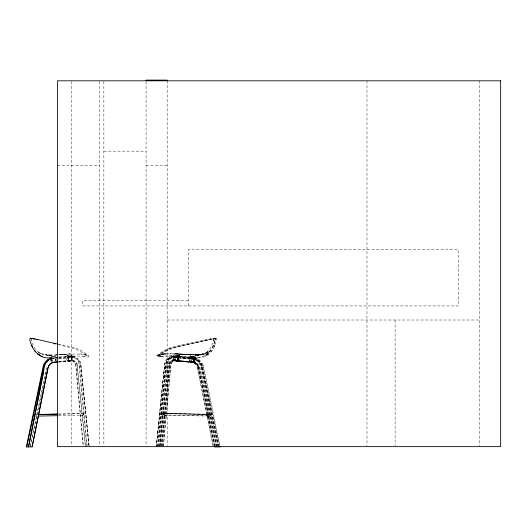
<?xml version="1.0" encoding="UTF-8"?>
<svg xmlns="http://www.w3.org/2000/svg" width="527" height="527" viewBox="0 0 527 527"><rect width="100%" height="100%" fill="white"/><g stroke="black" fill="none" stroke-linecap="round" stroke-linejoin="round"><path stroke-width="0.4" stroke-dasharray="2.63 1.98" d="M56.6 360.929L56.541 358.762M173.745 358.775L174.088 356.641L173.851 359.869L174.048 356.601L178.732 356.944L178.185 360.172L176.907 360.903M174.957 359.032L175.26 356.858L175.063 360.125L175.234 357.003M55.572 360.929L55.427 359.203L55.526 361.417M71.395 357.003L71.567 360.125L71.369 356.858L71.672 359.032M189.832 360.376L190.082 358.228L189.904 361.463C187.658 354.414 196.683 361.522 195.412 357.095L194.621 356.825M188.956 358.241L189.443 357.813L188.883 358.465L189.015 361.212L192.322 362.036L193.35 361.542L193.725 358.34L193.231 361.93L193.699 358.38L193.712 358.834M192.961 362.504C195.919 362.536 194.825 353.9 194.443 362.187C194.206 360.218 195.675 356.371 193.626 356.786M193.699 358.525L193.317 361.608M194.918 358.749L194.496 361.891L194.931 358.597L194.924 359.091M158.265 446.382L165.906 363.551A8.623 8.472 25.4 0 1 169.081 358.722L170.056 358.11A8.215 8.083 33.4 0 1 173.436 357.161M158.673 446.382L166.73 361.377A8.709 8.491 21.6 0 1 168.653 358.465L170.511 357.102A8.188 8.004 27.2 0 1 173.884 356.153L195.333 358.235M159.549 445.822L167.118 363.808A8.623 8.472 25.4 0 1 170.287 358.986L171.268 358.367A8.215 8.083 33.4 0 1 174.648 357.418M159.958 445.822L167.935 361.634A8.709 8.491 21.6 0 1 169.865 358.722L171.716 357.359A8.188 8.004 27.2 0 1 175.096 356.41L194.088 358.044M162.026 446.382L169.602 364.197A4.868 4.769 27 0 1 171.94 361.127A4.618 4.526 31.1 0 1 173.844 360.593L193.113 362.352A6.923 6.785 32.7 0 1 198.244 367.029L214.996 445.835M162.204 446.382L169.799 363.762A4.888 4.769 24.9 0 1 172.138 360.692A4.611 4.506 28.5 0 1 174.042 360.158L193.31 361.911A6.91 6.752 30 0 1 198.442 366.581L215.352 446.639M163.238 446.639L170.807 364.46A4.868 4.769 27 0 1 173.152 361.39A4.618 4.526 31.1 0 1 175.05 360.857L194.318 362.609M163.489 445.822L171.012 364.019A4.888 4.769 24.9 0 1 173.35 360.949A4.611 4.506 28.5 0 1 175.247 360.415L194.516 362.168A6.91 6.752 30 0 1 199.647 366.845L216.557 446.896M157.54 446.639L165.893 364.019L166.486 361.634A8.709 8.524 4.6 0 1 168.456 358.722L170.34 357.359A8.188 8.037 8.6 0 1 173.745 356.41L174.193 354.836M178.429 355.429L179.213 355.494L179.002 357.181L174.951 356.792L175.221 355.106L179.266 355.429M193.864 356.608L193.989 358.518L189.792 358.136L190.247 356.226L194.634 356.614M194.885 359.249L172.454 357.154A8.215 8.122 11.1 0 0 169.055 358.11L168.067 358.729A8.623 8.511 7.4 0 0 164.826 363.551L156.328 446.382L164.681 363.762L165.274 361.377A8.709 8.524 4.6 0 1 167.25 358.459L169.134 357.102A8.188 8.037 8.6 0 1 172.54 356.153L192.842 357.978A10.329 10.158 10.2 0 1 196.268 359.381M156.236 446.382L164.615 364.77M157.441 446.639L166.031 363.808A8.623 8.511 7.4 0 1 169.266 358.973M159.964 446.382L168.442 363.762A4.888 4.789 7.2 0 1 170.834 360.685A4.611 4.526 9.7 0 1 172.751 360.158L192.085 361.911A6.91 6.798 10.9 0 1 197.184 366.581L213.264 446.639M159.918 446.382L168.409 364.197A4.868 4.789 8.8 0 1 170.801 361.127A4.618 4.552 10.8 0 1 172.718 360.593L192.059 362.352A6.923 6.831 12.1 0 1 197.17 367.029M161.255 445.822L169.648 364.019A4.888 4.789 7.2 0 1 172.039 360.949A4.611 4.526 9.7 0 1 173.956 360.415L193.297 362.168M161.13 446.639L169.529 364.724M191.044 360.633L191.288 358.485L191.117 361.726L191.367 358.597L191.96 358.419M194.055 358.235L173.877 356.351M169.496 365.165L169.622 364.46A4.868 4.789 8.8 0 1 172.006 361.384A4.618 4.552 10.8 0 1 173.923 360.857L193.264 362.609M177.415 355.191C179.569 354.605 177.797 357.378 178.627 356.891M178.877 355.468C180.451 354.684 179.654 357.754 179.43 356.983C181.868 359.045 177.671 363.129 175.063 360.916C173.067 360 173.739 354.5 176.018 355.145M191.373 356.535C197.546 354.981 195.985 359.197 195.135 362.424C189.529 364.882 189.588 359.651 190.596 357.616L190.524 358.083L190.926 356.502M192.072 356.535L191.281 356.707L191.011 358.393L194.858 358.538M178.054 355.172C175.531 353.913 172.263 354.783 173.245 356.417C171.295 358.176 173.357 362.312 176.347 360.909M193.607 356.581L189.595 356.232L189.285 358.136L196.064 358.801M177.191 359.941L177.467 356.871L177.039 360.33C177.27 360.204 173.548 360.857 172.724 359.394M178.396 360.198L178.673 357.128L178.245 360.587C178.475 360.461 174.76 361.12 173.93 359.658M175.234 357.095L175.84 356.819M30.072 446.896L46.738 367.655M30.428 446.092L46.765 368.907M69.109 361.173C73.793 362.609 72.68 357.201 72.232 356.219M71.659 359.328C70.308 363.031 64.175 359.592 67.199 356.983C65.21 355.303 69.208 354.967 71.455 355.145M161.46 356.575L171.611 355.988L199.351 357.747L202.79 357.451L207.816 354.691L212.302 350.343L214.944 345.376L216.841 338.518L214.291 338.117L211.373 346.733L207.776 351.647L204.799 353.314L200.57 354.473L192.75 354.862L200.57 354.473M160.254 356.311L170.399 355.732L198.145 357.49L201.577 357.187L206.604 354.427L211.09 350.086L213.738 345.119L215.714 338.387L213.442 345.113L211.538 348.834L208.988 351.904L206.004 353.584L200.484 354.974L196.933 355.191L173.969 353.821L164.859 354.091L166.993 353.88M213.975 339.032L213.376 341.437M215.181 339.289L214.581 341.694M67.878 357.273L68.385 360.587L67.957 357.128L72.509 356.838M213.013 346.759L213.659 345.231L212.961 346.885M214.225 347.016L214.871 345.488L214.166 347.141M166.268 362.392L166.73 361.377M167.481 362.648L167.935 361.634M169.799 363.551L170.004 363.11M171.012 363.808L171.209 363.366M194.562 361.799L193.534 362.299L190.095 361.258M72.7 359.658L69.261 360.699L68.233 360.198M195.892 356.878L195.557 357.082M209.825 351.621L211.09 350.086M211.031 351.878L212.302 350.343M193.923 362.168L194.272 361.772M195.135 362.424L195.484 362.029M193.771 362.339L194.12 361.937L193.363 362.036M194.977 362.602C195.675 361.509 190.267 362.839 189.852 360.672M178.185 360.172L177.276 360.442M179.397 360.428C177.862 361.12 174.529 360.811 173.765 359.071M36.152 415.704L35.474 416.099L37.015 416.099M190.168 358.505L194.918 358.973M204.832 355.653L206.604 354.427M207.816 354.691L204.344 356.871M206.301 352.642L204.799 353.314L207.757 351.647L206.314 352.635M169.272 358.986L170.261 358.367A8.215 8.122 11.1 0 1 173.666 357.418L193.64 359.058M172.915 356.581L179.832 357.148M174.121 356.838L178.752 357.273M84.03 413.642L83.24 414.433L84.03 415.223L84.821 414.433L84.03 413.642L58.576 414.09M209.95 414.262L209.16 415.052L209.95 415.836L210.741 415.052L209.95 414.262L163.442 413.385M211.156 414.518L210.372 415.309L211.156 416.099L211.946 415.309L211.156 414.518L164.648 413.642M160.834 354.401L158.976 354.895L162.579 354.019L157.652 355.343L167.138 349.856L171.716 347.972L214.423 338.031L178.205 345.712L169.582 347.972L163.39 350.804L156.361 355.824L156.822 356.878L161.941 356.054M162.039 354.658L160.182 355.158L163.785 354.276L158.864 355.6L168.344 350.112L172.928 348.235L215.635 338.294L179.417 345.969L170.794 348.235L164.595 351.068L157.566 356.081L158.034 357.135L163.153 356.318M207.928 414.262L164.944 413.385L161.394 413.385L160.603 414.169L161.387 414.96L164.931 414.96M209.14 414.518L166.157 413.642L162.599 413.642L161.809 414.433L162.599 415.223L166.143 415.223M161.387 414.96L162.178 414.176L161.394 413.385M162.599 415.223L163.39 414.433L162.599 413.642M203.303 353.788L201.9 354.131L203.191 353.821M204.516 354.045L203.106 354.388L204.404 354.078M201.782 354.73L193.962 355.119L196.914 355.191M66.797 357.148L70.987 356.805L71.415 357.168M162.171 354.104L165.959 353.604L163.831 353.815M163.383 354.361L165.037 354.072M197.737 354.855C189.246 355.389 205.108 354.276 197.454 354.875M198.949 355.112C190.451 355.646 206.32 354.539 198.659 355.132M67.364 355.429L71.402 355.106L71.685 356.792L67.608 357.181L67.41 355.494L68.2 355.429M72.278 356.542L72.034 355.093L71.237 355.158M59.004 357.458L71.534 356.41A8.188 8.004 -27.2 0 1 74.906 357.359L76.764 358.722A8.709 8.491 -21.6 0 1 78.694 361.641L79.149 362.648M58.688 357.602L72.884 356.41A8.188 8.037 -8.6 0 1 76.283 357.359L78.167 358.722A8.709 8.524 -4.6 0 1 80.144 361.634L80.736 364.019L89.089 446.639L80.598 363.808A8.623 8.511 -7.4 0 0 77.364 358.973M58.649 358.544L72.963 357.418A8.215 8.122 -11.1 0 1 76.369 358.373L77.357 358.986M58.767 358.617L71.738 357.438M58.576 361.529L71.382 360.415A4.611 4.506 -28.5 0 1 73.279 360.949A4.888 4.769 -24.9 0 1 75.618 364.019L83.141 445.822M59.011 361.601L72.673 360.415A4.611 4.526 -9.7 0 1 74.584 360.949A4.888 4.789 -7.2 0 1 76.975 364.019L85.499 446.639M58.78 361.97L71.58 360.857A4.618 4.526 -31.1 0 1 73.477 361.39A4.868 4.769 -27 0 1 75.816 364.46L83.391 446.639M58.233 362.115L72.706 360.857A4.618 4.552 -10.8 0 1 74.617 361.39A4.868 4.789 -8.8 0 1 77.008 364.46L77.133 365.165M70.611 355.145L71.843 355.106M67.239 355.475L66.791 355.481M55.77 354.961L70.282 353.92L58.945 354.73M59.017 356.792L77.304 355.969L85.17 356.575M179.839 355.481L179.246 355.462M58.859 354.737L65.117 354.263L62.087 354.5M62.245 354.5L65.15 354.276M56.949 354.862C45.671 357.576 32.187 352.326 31.449 339.289L32.048 341.694M56.83 354.869L49.716 355.191M67.772 354.085L81.771 354.091L79.636 353.88M165.781 353.617L172.757 353.564L189.937 354.704M195.688 354.921L197.625 354.862M196.894 355.185L198.837 355.126M173.831 356.377L177.816 356.917L177.803 355.224M177.52 361.173L177.23 361.166M192.507 362.51L189.74 362.194L188.883 360.995M193.719 362.767L193.442 362.767M67.232 360.428L68.51 361.166M58.497 414.123L81.981 413.642M58.51 415.698L81.995 415.223M176.005 360.903L177.25 360.909M192.203 362.504L193.304 362.51M103.865 151.157L146.071 151.157M57.43 165.228L99.643 165.228M146.071 165.228L167.178 165.228M188.284 300.588L82.759 300.588L82.759 305.937L458.437 305.937L458.437 249.653L188.284 249.653L188.284 305.937M167.178 320.008L479.544 320.008M68.207 361.166L69.412 361.166M36.192 414.518L37.489 414.518M80.493 415.223L84.03 415.223M206.347 415.836L209.95 415.836M207.552 416.099L211.156 416.099M178.119 361.166L178.442 361.166M194.173 362.767L194.496 362.767M163.423 414.96L207.915 415.836M164.635 415.223L209.127 416.099M177.645 353.828L175.155 353.676L195.721 354.928M47.68 355.112L49.834 355.191L46.106 354.941L52.667 355.119L44.854 354.73M83.477 356.318C87.923 358.143 91.691 356.529 85.315 353.4C77.509 346.865 66.804 346.167 57.278 343.94M47.792 355.126L49.736 355.185M180.274 354.019L192.954 354.855M178.857 354.085L176.367 353.933L184.542 354.5M191.149 354.961L181.519 354.276L190.86 354.961L187.619 354.737M174.2 354.836L174.806 354.882M186.413 354.48L189.648 354.704M180.432 354.019L183.172 354.243M181.644 354.276L184.43 354.493M190.649 356.496L189.588 356.226M191.518 356.726L190.8 356.489M174.589 354.902L173.442 354.842M177.217 355.172L178.581 355.218M174.984 355.126L175.392 355.158M195.3 357.062L191.584 356.759M194.832 357.049L195.405 357.095M177.026 356.851L177.546 357.016M193.152 358.452L193.705 358.709M175.175 355.145L178.64 355.448M190.372 356.496L193.896 356.786M173.679 357.181L193.982 359.249M174.892 357.438L192.73 359.058M81.593 354.072L86.448 355.158L82.844 354.276L83.253 354.361M87.449 357.003L88.266 357.128M58.438 344.599L75.203 348.742L87.765 355.6L84.59 354.658M42.226 354.078L43.524 354.388L42.114 354.045M191.993 361.851L191.057 360.929M175.906 360.251L174.971 359.328M75.42 363.366L75.618 363.808M78.694 361.634L86.672 445.822M203.257 365.415L220.279 446.896M198.415 366.838L214.476 446.896M201.874 366.443L218.059 446.896M50.467 359.164L51.047 361.799M216.208 446.092L199.476 367.286A6.923 6.785 32.7 0 0 194.325 362.589M219.858 446.896L202.816 366.443A10.665 10.481 35.9 0 0 194.891 359.223M218.646 446.639L201.61 366.186A10.665 10.481 35.9 0 0 193.679 358.966M219.074 446.639L202.045 365.158A10.784 10.533 29.4 0 0 197.566 359.355A10.329 10.105 29.3 0 0 194.12 357.978M216.854 446.639L200.668 366.186A10.665 10.56 13 0 0 192.783 358.94M198.626 367.655L214.364 446.099M197.414 367.398L213.152 445.835M218.178 446.896L201.92 365.415A10.784 10.586 11.2 0 0 197.493 359.618M216.966 446.639L200.715 365.158A10.784 10.586 11.2 0 0 196.281 359.361M52.068 361.799L51.712 359.164M55.289 358.762L55.585 360.633M51.83 359.638L52.035 361.14L51.817 359.533M51.712 358.749L52.002 361.087M51.699 358.597L52.021 361.212M80.809 365.033L89.188 446.639M77.107 364.724L85.374 445.822M87.08 445.822L79.511 363.808A8.623 8.472 -25.4 0 0 76.343 358.986L75.361 358.367A8.215 8.083 -33.4 0 0 71.982 357.418M479.544 80.809L479.544 445.816M395.118 320.008L395.118 445.816M366.983 80.809L366.983 445.816M167.178 80.809L167.178 445.816M146.071 81.626L146.071 445.816M103.865 81.626L103.865 445.816M99.643 81.626L99.643 445.816M71.501 81.626L71.501 445.816M198.771 359.618A10.784 10.533 29.4 0 1 203.264 365.415M193.271 362.583A6.923 6.831 12.1 0 1 198.376 367.286M193.304 362.135A6.91 6.798 10.9 0 1 198.396 366.845M193.989 359.203A10.665 10.56 13 0 1 201.861 366.449M194.055 358.235A10.329 10.158 10.2 0 1 197.473 359.645M195.333 358.235A10.329 10.105 29.3 0 1 198.758 359.645M67.917 357.247L68.312 360.277L67.891 357.201M177.513 357.095L177.092 360.033L177.513 357.095M178.725 357.352L178.337 360.27L178.725 357.352M173.192 355.962L173.119 356.43L173.192 355.962M174.397 356.219L174.332 356.687L174.397 356.219M189.384 357.359L189.312 357.82L189.384 357.359M208.073 353.255L206.531 354.473L208.073 353.255M209.278 353.512L207.737 354.73L209.278 353.512M208.969 351.904L206.011 353.571L208.988 351.904M40.619 353.571L37.661 351.904L40.625 353.584"/><path stroke-width="0.79" d="M28.451 446.896L44.709 365.415A10.784 10.586 -11.2 0 1 49.136 359.618M28.57 446.896L43.471 372.484M32.107 446.896L48.003 367.655M26.772 446.896L43.813 366.443A10.665 10.481 -35.9 0 1 48.319 360.652M51.751 358.874L53.734 358.591M50.671 358.749L50.467 359.164M52.575 358.235L57.878 357.675M52.311 362.609L57.97 362.042M53.365 362.609L57.423 362.187M55.776 357.754L57.39 357.602M57.397 361.746L53.332 362.168A6.91 6.798 -10.9 0 0 48.234 366.845L32.16 446.896L26.35 446.896L43.372 365.415A10.784 10.533 -29.4 0 1 47.858 359.618M55.454 356.522L51.422 356.878M51.33 357.062L50.915 357.095M51.686 357.438C40.243 360.33 31.198 349.322 29.729 338.98C30.368 337.392 33.273 338.973 34.571 338.861C42.18 340.363 49.67 342.425 57.278 343.94M38.3 414.505L57.766 414.11M39.057 414.518L57.687 414.143M38.319 416.08L57.779 415.684M214.476 446.896L220.279 446.896M32.621 338.663L30.994 338.294L31.264 338.677M53.82 343.644L55.203 343.94M33.557 338.861L34.723 339.118M36.126 339.441L37.219 339.711M42.285 356.871L38.814 354.691M34.327 350.343L35.599 351.878M31.758 345.488L32.463 347.141M167.178 80.809L167.178 80.104L146.071 80.104L146.071 80.809M48.253 367.286A6.923 6.831 -12.1 0 1 53.359 362.583M49.156 359.645A10.329 10.158 -10.2 0 1 52.575 358.235M47.871 359.645A10.329 10.105 -29.3 0 1 51.297 358.235M500.65 80.809L57.43 80.809L57.43 446.639L500.65 446.639L500.65 80.809M37.351 353.512L38.893 354.73L37.351 353.512"/></g></svg>
